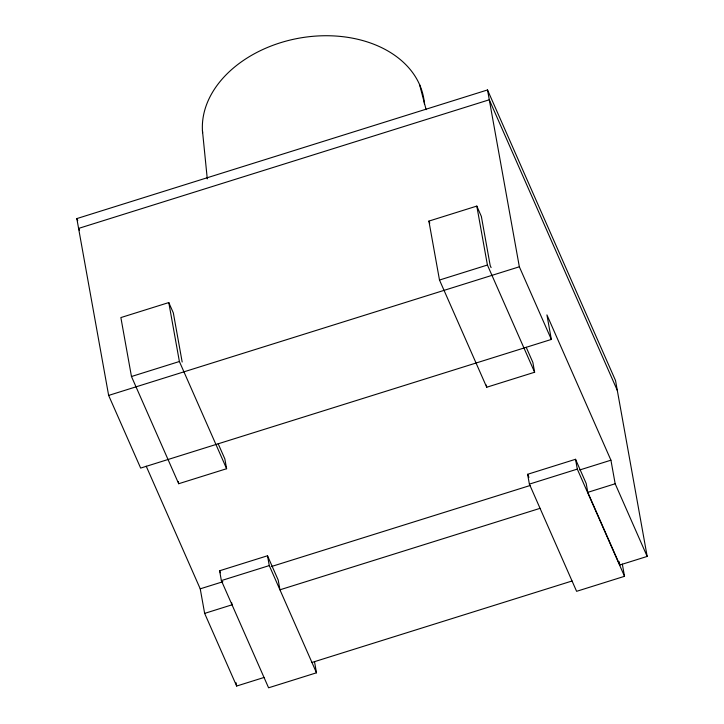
<?xml version="1.0" encoding="UTF-8"?>
<svg xmlns="http://www.w3.org/2000/svg" width="724" height="724" viewBox="0 0 724 724"><rect width="100%" height="100%" fill="white"/><g stroke="black" fill="none" stroke-linecap="round" stroke-linejoin="round"><path stroke-width="1.09" d="M647.175 556.43L615.174 483.768L610.929 460.192L546.928 314.886L551.344 339.438L140.646 468.084L108.645 395.422L76.825 218.594L487.524 89.948L615.536 380.571L647.175 556.43L619.798 565.001L587.788 492.347L586.205 483.505L575.535 459.288L527.615 474.292L529.389 484.121L576.603 591.318L624.522 576.313L622.323 564.077M182.167 362.018L173.335 312.895L168.782 302.569L120.872 317.574L131.469 376.516L178.692 483.723L226.612 468.718L224.838 458.889L218.168 443.758M526.194 347.276L532.864 362.416L534.629 372.236L486.718 387.24L439.495 280.043L428.889 221.101L476.808 206.087L481.36 216.422L490.193 265.536L491.098 267.581M131.469 376.516L179.389 361.511L168.782 302.569M439.495 280.043L487.415 265.029L476.808 206.087M108.645 395.422L519.343 266.785L487.524 89.948M314.497 661.673L316.497 672.795L268.586 687.8L221.363 580.594L219.598 570.774L267.509 555.77L278.179 579.987L279.944 589.807L540.05 508.339M221.363 580.594L269.274 565.589L267.509 555.77M529.389 484.121L577.299 469.107L575.535 459.288M264.034 677.474L236.648 686.044L204.648 613.391L200.231 588.829L222.865 581.743M271.373 566.548L530.086 485.514M579.671 469.985L610.929 460.192M587.788 492.347L615.174 483.768M204.648 613.391L232.033 604.812L231.635 602.63M311.944 662.46L572.06 580.992M617.301 390.399L489.288 99.776L78.59 228.413L79.504 230.476M519.343 266.785L551.344 339.438M487.415 265.029L534.629 372.236M577.299 469.107L624.522 576.313M428.889 221.101L429.803 223.164M527.615 474.292L528.954 477.324M179.389 361.511L226.612 468.718M269.274 565.589L316.497 672.795M76.825 218.594L77.74 220.657M219.598 570.774L220.485 572.793M146.212 466.193L200.231 588.829M419.576 84.599L426.119 109.641M619.201 561.688L619.798 565.001M486.32 385.059L486.718 387.24M236.051 682.732L236.648 686.044M178.303 481.541L178.692 483.723M202.439 130.501L207.281 178.882M202.602 132.718A111.976 80.952 -10.2 0 1 306.723 36.987A111.976 80.952 -10.2 0 1 424.445 104.066"/></g></svg>
